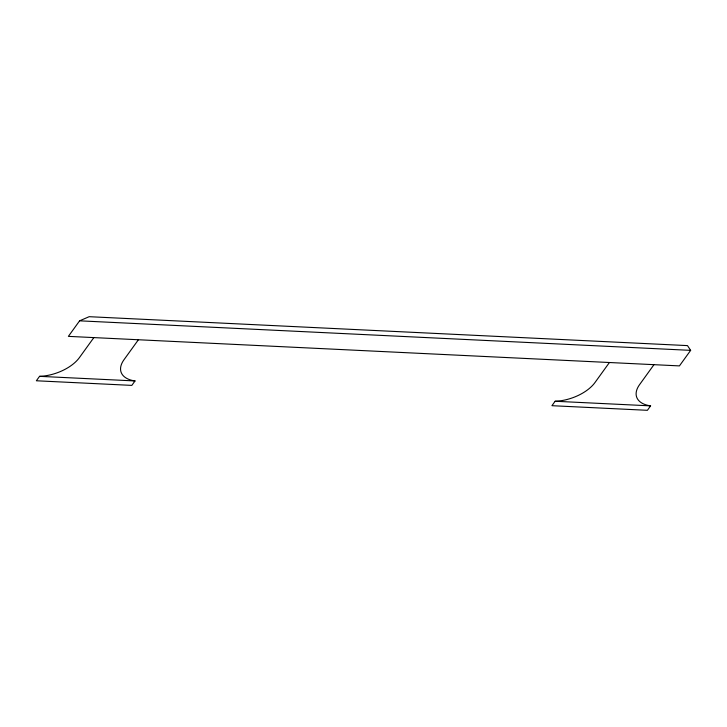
<?xml version="1.0" encoding="UTF-8"?>
<svg xmlns="http://www.w3.org/2000/svg" width="727" height="727" viewBox="0 0 727 727"><rect width="100%" height="100%" fill="white"/><g stroke="black" fill="none" stroke-linecap="round" stroke-linejoin="round"><path stroke-width="1.09" d="M93.847 337.601L79.434 357.584A33.624 17.866 -19.2 0 1 39.558 376.341L36.35 380.775L131.823 385.392L135.031 380.948A33.624 17.866 -19.2 0 1 123.99 359.738L138.403 339.754M79.597 320.825L68.383 336.365L679.436 365.899L690.65 350.359L687.488 345.607L89.167 316.69L79.597 320.825L690.65 350.359M609.417 362.519L595.004 382.502A33.624 17.866 -19.2 0 1 555.128 401.259L551.929 405.693L647.403 410.31L650.601 405.866A33.624 17.866 -19.2 0 1 639.56 384.656L653.973 364.672M39.558 376.341L135.031 380.948M555.128 401.259L650.601 405.866"/></g></svg>
